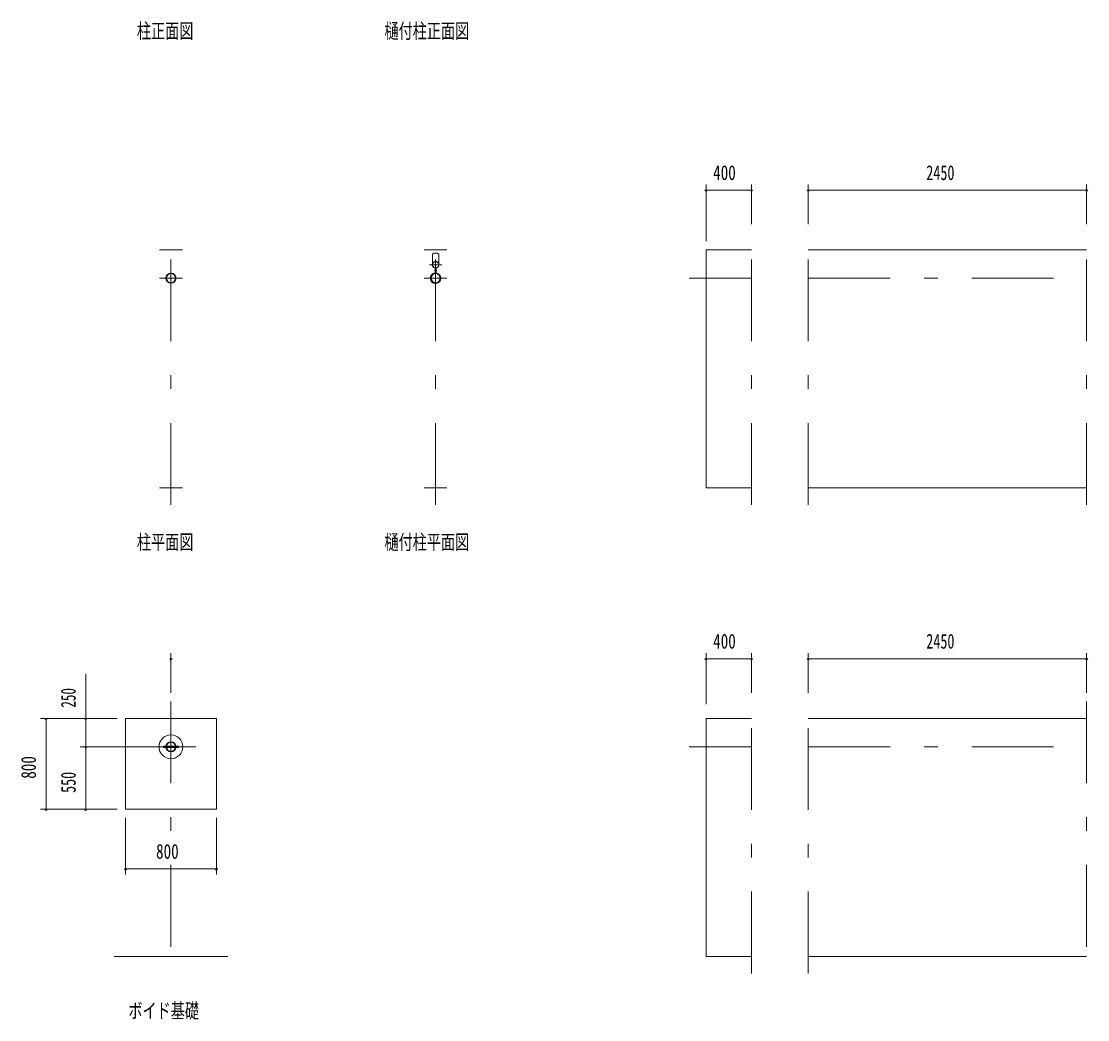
# Model space of a CAD drawing. Units: millimetres, scale not verified. Extents: x -25847 to 25859, y -10500 to 10500.
# Drawn here: x -25847 to -16458, y -8113 to 676 of the extents above; entities that cross this region are included whole.
import ezdxf
from ezdxf.enums import TextEntityAlignment as Align

# ---------------------------------------------------------------- set-up
doc = ezdxf.new("R2010")
doc.units = ezdxf.units.MM
doc.header["$LTSCALE"] = 60
doc.linetypes.add('USER3', pattern=[24, 12, -5, 2, -5])
for name, color, linetype, lineweight in [('0-2_1-05BOLD', 7, 'Continuous', 18), ('0-3_1-25CENTER', 3, 'USER3', 18), ('0-5_1-55DIM', 3, 'Continuous', 18)]:
    doc.layers.add(name, color=color, linetype=linetype, lineweight=lineweight)
doc.styles.add('ＭＳ ゴシック', font='')
doc.styles.get('ＭＳ ゴシック').set_extended_font_data('MS Gothic')

msp = doc.modelspace()

# ---------------------------------------------------------------- linework, layer by layer
at = {"layer": '0-2_1-05BOLD'}
for p, q in [((-24629.15, -1335.33), (-24429.15, -1335.33)), ((-22299.42, -1335.33), (-22099.41, -1335.33)), ((-22226.91, -1457.81), (-22226.91, -1373.23)), ((-22171.92, -1457.81), (-22171.92, -1373.23)), ((-19817.96, -1335.33), (-19417.96, -1335.33)), ((-19817.96, -3430.33), (-19817.96, -1335.33)), ((-18917.96, -1335.33), (-16467.96, -1335.33)), ((-22204.02, -1496.07), (-22204.02, -1539.41)), ((-22202.42, -1494.67), (-22202.42, -1540.88)), ((-22196.42, -1494.67), (-22196.42, -1540.88)), ((-22194.82, -1496.07), (-22194.82, -1539.41)), ((-24429.15, -3430.33), (-24629.15, -3430.33)), ((-22099.41, -3430.33), (-22299.42, -3430.33)), ((-19417.96, -3430.33), (-19817.96, -3430.33)), ((-16467.96, -3430.33), (-18917.96, -3430.33)), ((-24129.14, -6260.33), (-24129.14, -5460.33)), ((-19817.96, -5460.33), (-19417.96, -5460.33)), ((-19817.96, -7555.33), (-19817.96, -5460.33)), ((-18917.96, -5460.33), (-16467.96, -5460.33)), ((-24594.15, -5716.83), (-24573.22, -5716.83)), ((-24568.97, -5703.83), (-24489.32, -5703.83)), ((-24568.97, -5716.83), (-24489.32, -5716.83)), ((-24485.07, -5703.83), (-24464.15, -5703.83)), ((-24485.07, -5716.83), (-24464.15, -5716.83)), ((-24464.15, -5716.83), (-24464.15, -5703.83)), ((-24929.15, -6260.33), (-24129.14, -6260.33)), ((-24029.15, -7555.33), (-25029.15, -7555.33)), ((-19417.96, -7555.33), (-19817.96, -7555.33)), ((-16467.96, -7555.33), (-18917.96, -7555.33))]:
    msp.add_line(p, q, dxfattribs=at)
for points in [[(-24929.15, -6260.33), (-24929.15, -5460.33), (-24129.14, -5460.33)], [(-24594.15, -5716.83), (-24594.15, -5703.83), (-24573.22, -5703.83)]]:
    msp.add_lwpolyline(points, dxfattribs=at)
for centre, radius in [((-22199.41, -1467.33), 27.5), ((-22199.41, -1435.98), 2.25), ((-24529.15, -1585.33), 44.55), ((-24529.15, -1585.33), 40.35), ((-22199.41, -1585.33), 44.55), ((-22199.41, -1585.33), 40.35), ((-22199.41, -1633.73), 2.25), ((-24529.15, -5710.33), 105), ((-24529.15, -5710.33), 44.55), ((-24529.15, -5710.33), 40.35)]:
    msp.add_circle(centre, radius, dxfattribs=at)
for centre, radius, start, end in [((-22199.41, -1408.73), 44.9, 52.23546, 127.76454), ((-22199.41, -1467.33), 29.1, 90, 260.90512), ((-22199.41, -1484.73), 44.9, 109.58864, 127.76454), ((-22199.41, -1435.98), 3.85, 270, 218.65778), ((-22199.41, -1467.33), 29.1, 279.09488, 84.06984), ((-22199.41, -1484.73), 44.9, 52.23546, 70.41136), ((-22199.41, -1585.33), 46.15, 95.72713, 270.00108), ((-22199.41, -1585.33), 46.15, 273.78915, 84.28163), ((-22199.41, -1633.73), 3.85, 142.09248, 90)]:
    msp.add_arc(centre, radius, start, end, dxfattribs=at)
at = {"layer": '0-3_1-25CENTER'}
for p, q in [((-24529.15, -3580.33), (-24529.15, -1185.33)), ((-22199.41, -3580.33), (-22199.41, -1185.33)), ((-19417.96, -3580.33), (-19417.96, -1185.33)), ((-18917.96, -3580.33), (-18917.96, -1185.33)), ((-16467.96, -3580.33), (-16467.96, -1185.33)), ((-22254.41, -1467.33), (-22144.41, -1467.33)), ((-24629.15, -1585.33), (-24429.15, -1585.33)), ((-22299.42, -1585.33), (-22099.41, -1585.33)), ((-22188.65, -1517.8), (-22210.18, -1517.8)), ((-19967.96, -1585.33), (-19417.96, -1585.33)), ((-18917.96, -1585.33), (-16467.96, -1585.33)), ((-24529.15, -5310.33), (-24529.15, -7705.33)), ((-19417.96, -7705.33), (-19417.96, -5310.33)), ((-18917.96, -7705.33), (-18917.96, -5310.33)), ((-16467.96, -5310.33), (-16467.96, -7705.33)), ((-25029.15, -5710.33), (-24029.15, -5710.33)), ((-19967.96, -5710.33), (-19417.96, -5710.33)), ((-18917.96, -5710.33), (-16467.96, -5710.33))]:
    msp.add_line(p, q, dxfattribs=at)
at = {"layer": '0-5_1-55DIM'}
for p, q in [((-19807.96, -810.33), (-19827.96, -810.33)), ((-19817.96, -1260.33), (-19817.96, -760.33)), ((-19817.96, -810.33), (-19417.96, -810.33)), ((-19407.96, -810.33), (-19427.96, -810.33)), ((-19417.96, -1110.33), (-19417.96, -760.33)), ((-18907.96, -810.33), (-18927.96, -810.33)), ((-18917.96, -1110.33), (-18917.96, -760.33)), ((-18917.96, -810.33), (-16467.96, -810.33)), ((-16457.96, -810.33), (-16477.96, -810.33)), ((-16467.96, -1110.33), (-16467.96, -760.33)), ((-24519.15, -4935.33), (-24539.15, -4935.33)), ((-24529.15, -5235.33), (-24529.15, -4885.33)), ((-19807.96, -4935.33), (-19827.96, -4935.33)), ((-19817.96, -4885.33), (-19817.96, -5335.33)), ((-19817.96, -4935.33), (-19417.96, -4935.33)), ((-19407.96, -4935.33), (-19427.96, -4935.33)), ((-19417.96, -5235.33), (-19417.96, -4885.33)), ((-18907.96, -4935.33), (-18927.96, -4935.33)), ((-18917.96, -5235.33), (-18917.96, -4885.33)), ((-18917.96, -4935.33), (-16467.96, -4935.33)), ((-16457.96, -4935.33), (-16477.96, -4935.33)), ((-16467.96, -5235.33), (-16467.96, -4885.33)), ((-25279.15, -5067.83), (-25279.15, -6260.33)), ((-25004.14, -5460.33), (-25679.15, -5460.33)), ((-25619.15, -5460.33), (-25639.15, -5460.33)), ((-25629.14, -5460.33), (-25629.14, -6260.33)), ((-25269.15, -5460.33), (-25289.15, -5460.33)), ((-25004.14, -5710.33), (-25329.15, -5710.33)), ((-25269.15, -5710.33), (-25289.15, -5710.33)), ((-25004.14, -6260.33), (-25679.15, -6260.33)), ((-25619.15, -6260.33), (-25639.15, -6260.33)), ((-25269.15, -6260.33), (-25289.15, -6260.33)), ((-24929.15, -6335.33), (-24929.15, -6835.33)), ((-24129.14, -6335.33), (-24129.14, -6835.33)), ((-24919.15, -6785.33), (-24939.15, -6785.33)), ((-24929.15, -6785.33), (-24129.14, -6785.33)), ((-24119.15, -6785.33), (-24139.15, -6785.33))]:
    msp.add_line(p, q, dxfattribs=at)
for centre in [(-19817.96, -810.33), (-19417.96, -810.33), (-18917.96, -810.33), (-16467.96, -810.33), (-24529.15, -4935.33), (-19817.96, -4935.33), (-19417.96, -4935.33), (-18917.96, -4935.33), (-16467.96, -4935.33), (-25629.15, -5460.33), (-25279.15, -5460.33), (-25279.15, -5710.33), (-25629.15, -6260.33), (-25279.15, -6260.33), (-24929.15, -6785.33), (-24129.15, -6785.33)]:
    msp.add_arc(centre, 10, 180, 0, dxfattribs=at)

# ---------------------------------------------------------------- texts
at = {"layer": '0-5_1-55DIM', "color": 7, "style": 'ＭＳ ゴシック'}
for s, width, p in [('柱正面図', 0.7, (-24829.15, 487.43)), ('樋付柱正面図', 0.7, (-22649.41, 487.43)), ('400', 0.75, (-19755.59, -760.33)), ('2450', 0.7, (-17878.97, -760.33)), ('柱平面図', 0.7, (-24829.15, -4012.56)), ('樋付柱平面図', 0.7, (-22649.41, -4012.56)), ('400', 0.75, (-19755.59, -4885.33)), ('2450', 0.7, (-17878.97, -4885.33)), ('800', 0.75, (-24660.55, -6735.33)), ('ボイド基礎', 0.7, (-24904.15, -8137.56))]:
    msp.add_text(s, height=130.2, dxfattribs=dict(at, width=width)).set_placement(p, align=Align.BOTTOM_LEFT)
for s, width, p in [('250', 0.65, (-25329.15, -5365.91)), ('800', 0.75, (-25679.14, -5991.73)), ('550', 0.7, (-25329.15, -6116.82))]:
    msp.add_text(s, height=130.2, rotation=90, dxfattribs=dict(at, width=width)).set_placement(p, align=Align.BOTTOM_LEFT)

doc.saveas('drawing.dxf')
